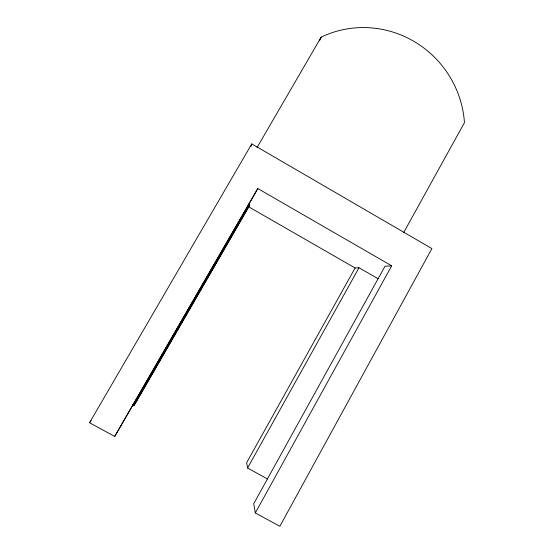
<?xml version="1.0" encoding="UTF-8"?>
<svg xmlns="http://www.w3.org/2000/svg" width="554" height="554" viewBox="0 0 554 554"><rect width="100%" height="100%" fill="white"/><g stroke="black" fill="none" stroke-linecap="round" stroke-linejoin="round"><path stroke-width="0.83" d="M251.094 146.36L251.786 143.895L431.898 248.594L279.846 526.3L255.304 512.949L253.718 503.731L385.016 266.211L391.692 265.816L255.304 512.949M319.575 40.712L321.168 37.146A100.558 98.086 52.2 0 1 464.467 122.6L403.665 232.583M132.378 404.877L133.881 405.701L136.152 402.059L248.774 206.877L249.736 204.925L248.24 204.059M391.692 265.816L257.818 188.554L114.72 436.448L89.533 422.75L251.786 143.895M267.471 478.94L247.569 468.026L358.999 267.748L378.14 278.752M358.999 267.748L355.086 267.977L246.648 462.687L247.569 468.026M114.72 436.448L257.818 188.554M133.881 405.701L249.736 204.925M256.987 147.655L321.168 37.146M89.533 422.75L91.188 420.818M248.774 206.877L355.086 267.977"/></g></svg>
